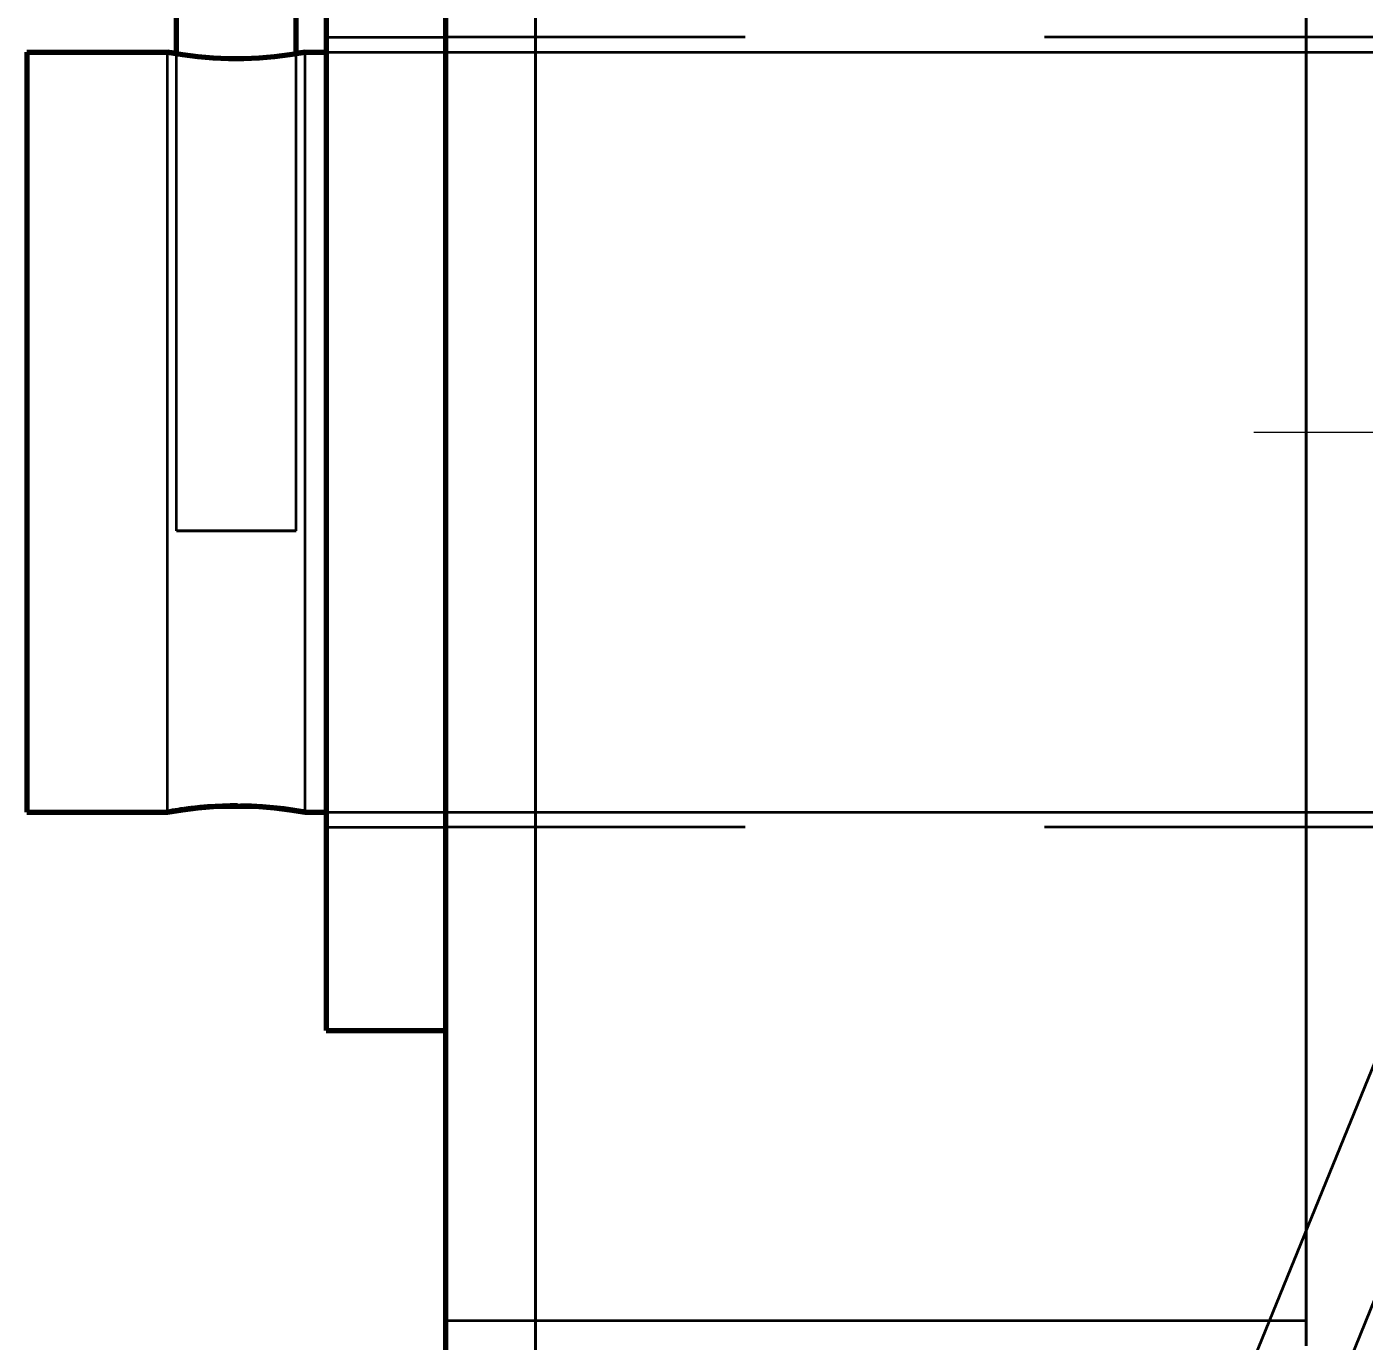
# Model space of a CAD drawing. Header units: millimetres. Extents: x 0 to 2382, y 0 to 420.
# Drawn here: x 124 to 128.469, y 226.962 to 231.355 of the extents above; entities that cross this region are included whole.
import ezdxf

# ---------------------------------------------------------------- set-up
doc = ezdxf.new("R2010")
doc.units = ezdxf.units.MM
doc.linetypes.add('IRAM-E-TRAZOS', pattern=[5, 4, -1])
doc.linetypes.add('IRAM-F-TRAZO-PUNTO', pattern=[20, 15, -2, 1, -2])
for name, color, linetype, lineweight in [('01-VISIBLE', 7, 'CONTINUOUS', 70), ('02-OCULTA', 4, 'IRAM-E-TRAZOS', 35), ('03-EJE', 1, 'IRAM-F-TRAZO-PUNTO', 18), ('04-COTA', 3, 'CONTINUOUS', 18)]:
    doc.layers.add(name, color=color, linetype=linetype, lineweight=lineweight)
doc.styles.add('ISO3098', font='isocpeur.ttf')
doc.dimstyles.new('FLAMA-IRAM', dxfattribs={"dimtxt": 3.5, "dimasz": 3.5, "dimexe": 2, "dimexo": 1.5, "dimgap": 1, "dimtad": 1, "dimdec": 1, "dimtxsty": 'ISO3098', "dimblk": 'IRAM_FLECHA', "dimblk1": 'IRAM_FLECHA', "dimblk2": 'IRAM_FLECHA', "dimcen": 2.5, "dimclrd": 256, "dimclre": 256, "dimclrt": 256, "dimazin": 3, "dimtfac": 1, "dimtmove": 0, "dimatfit": 3, "dimlwd": 18, "dimlwe": 18})

# ---------------------------------------------------------------- blocks, each defined once
blk = doc.blocks.new('IRAM_FLECHA')
blk.add_solid([(0, 0), (-1, 0.125), (-1, -0.125)])

msp = doc.modelspace()

# ---------------------------------------------------------------- linework, layer by layer
at = {"layer": '01-VISIBLE'}
for p, q in [((124.5, 231.2649), (124.5, 231.59)), ((124.9, 231.2649), (124.9, 231.59)), ((124, 231.27), (124.47, 231.27)), ((124.93, 231.27), (125, 231.27)), ((124, 228.73), (124.47, 228.73)), ((124.93, 228.73), (125, 228.73)), ((125, 228), (125.4, 228))]:
    msp.add_line(p, q, dxfattribs=at)
for points in [[(125, 231.4), (125, 231.35), (125, 231.3), (125, 231.25), (125, 231.2), (125, 231.15), (125, 231.1), (125, 231.05), (125, 231), (125, 230.95), (125, 230.9), (125, 230.85), (125, 230.8), (125, 230.75), (125, 230.7), (125, 230.65), (125, 230.6), (125, 230.55), (125, 230.5), (125, 230.45), (125, 230.4), (125, 230.35), (125, 230.3), (125, 230.25), (125, 230.2), (125, 230.15), (125, 230.1), (125, 230.05), (125, 230), (125, 229.95), (125, 229.9), (125, 229.85), (125, 229.8), (125, 229.75), (125, 229.7), (125, 229.65), (125, 229.6), (125, 229.55), (125, 229.5), (125, 229.45), (125, 229.4), (125, 229.35), (125, 229.3), (125, 229.25), (125, 229.2), (125, 229.15), (125, 229.1), (125, 229.05), (125, 229), (125, 228.95), (125, 228.9), (125, 228.85), (125, 228.8), (125, 228.75), (125, 228.7), (125, 228.65), (125, 228.6), (125, 228.55), (125, 228.5), (125, 228.45), (125, 228.4), (125, 228.35), (125, 228.3), (125, 228.25), (125, 228.2), (125, 228.15), (125, 228.1), (125, 228.05), (125, 228)], [(125.4, 226.9), (125.4, 227), (125.4, 227.1), (125.4, 227.2), (125.4, 227.3), (125.4, 227.4), (125.4, 227.5), (125.4, 227.6), (125.4, 227.7), (125.4, 227.8), (125.4, 227.9), (125.4, 228), (125.4, 228.1), (125.4, 228.2), (125.4, 228.3), (125.4, 228.4), (125.4, 228.5), (125.4, 228.6), (125.4, 228.7), (125.4, 228.8), (125.4, 228.9), (125.4, 229), (125.4, 229.1), (125.4, 229.2), (125.4, 229.3), (125.4, 229.4), (125.4, 229.5), (125.4, 229.6), (125.4, 229.7), (125.4, 229.8), (125.4, 229.9), (125.4, 230), (125.4, 230.1), (125.4, 230.2), (125.4, 230.3), (125.4, 230.4), (125.4, 230.5), (125.4, 230.6), (125.4, 230.7), (125.4, 230.8), (125.4, 230.9), (125.4, 231), (125.4, 231.1), (125.4, 231.2), (125.4, 231.3), (125.4, 231.4)], [(124, 231.27), (124, 231.2192), (124, 231.1684), (124, 231.1176), (124, 231.0668), (124, 231.016), (124, 230.9652), (124, 230.9144), (124, 230.8636), (124, 230.8128), (124, 230.762), (124, 230.7112), (124, 230.6604), (124, 230.6096), (124, 230.5588), (124, 230.508), (124, 230.4572), (124, 230.4064), (124, 230.3556), (124, 230.3048), (124, 230.254), (124, 230.2032), (124, 230.1524), (124, 230.1016), (124, 230.0508), (124, 230), (124, 229.9492), (124, 229.8984), (124, 229.8476), (124, 229.7968), (124, 229.746), (124, 229.6952), (124, 229.6444), (124, 229.5936), (124, 229.5428), (124, 229.492), (124, 229.4412), (124, 229.3904), (124, 229.3396), (124, 229.2888), (124, 229.238), (124, 229.1872), (124, 229.1364), (124, 229.0856), (124, 229.0348), (124, 228.984), (124, 228.9332), (124, 228.8824), (124, 228.8316), (124, 228.7808), (124, 228.73)], [(124.5, 231.2649), (124.495, 231.2657), (124.49, 231.2665), (124.485, 231.2674), (124.48, 231.2682), (124.475, 231.2691), (124.47, 231.27)], [(124.47, 231.27), (124.5207, 231.2618), (124.5717, 231.2556), (124.623, 231.2514), (124.6743, 231.2493), (124.7257, 231.2493), (124.777, 231.2514), (124.8283, 231.2556), (124.8793, 231.2618), (124.93, 231.27)], [(124.93, 231.27), (124.925, 231.2691), (124.92, 231.2682), (124.915, 231.2674), (124.91, 231.2665), (124.905, 231.2657), (124.9, 231.2649)], [(124.47, 228.73), (124.5207, 228.7382), (124.5717, 228.7444), (124.623, 228.7486), (124.6743, 228.7507), (124.7257, 228.7507), (124.777, 228.7486), (124.8283, 228.7444), (124.8793, 228.7382), (124.93, 228.73)], [(124.5252, 228.7388), (124.5159, 228.7375), (124.5067, 228.7361), (124.4975, 228.7347), (124.4883, 228.7332), (124.4792, 228.7316), (124.47, 228.73)], [(124.5546, 228.7426), (124.5498, 228.742), (124.5449, 228.7414), (124.5401, 228.7408), (124.5352, 228.7402), (124.5304, 228.7395), (124.5255, 228.7389)], [(124.7039, 228.751), (124.6791, 228.7508), (124.6542, 228.7502), (124.6294, 228.749), (124.6046, 228.7474), (124.5798, 228.7452), (124.5551, 228.7426)], [(124.93, 228.73), (124.8944, 228.736), (124.8587, 228.741), (124.8228, 228.745), (124.7869, 228.748), (124.7509, 228.75), (124.7148, 228.7509)]]:
    msp.add_lwpolyline(points, dxfattribs=at)
at = {"layer": '02-OCULTA'}
for p, q in [((132.3272, 236.4984), (124.7597, 217.9029)), ((131.4, 235.0128), (125.4, 220.269)), ((125, 231.32), (125.4, 231.32)), ((131.4, 231.32), (125.4, 231.32)), ((124.47, 228.73), (124.47, 231.27)), ((124.5, 229.67), (124.5, 231.2649)), ((124.9, 229.67), (124.9, 231.2649)), ((124.93, 228.73), (124.93, 231.27)), ((125, 231.27), (188, 231.27)), ((125, 228.73), (188, 228.73)), ((125, 228.68), (125.4, 228.68)), ((131.4, 228.68), (125.4, 228.68)), ((128.275, 227.03), (125.4, 227.03))]:
    msp.add_line(p, q, dxfattribs=at)
for points in [[(125, 228), (125, 228.05), (125, 228.1), (125, 228.15), (125, 228.2), (125, 228.25), (125, 228.3), (125, 228.35), (125, 228.4), (125, 228.45), (125, 228.5), (125, 228.55), (125, 228.6), (125, 228.65), (125, 228.7), (125, 228.75), (125, 228.8), (125, 228.85), (125, 228.9), (125, 228.95), (125, 229), (125, 229.05), (125, 229.1), (125, 229.15), (125, 229.2), (125, 229.25), (125, 229.3), (125, 229.35), (125, 229.4), (125, 229.45), (125, 229.5), (125, 229.55), (125, 229.6), (125, 229.65), (125, 229.7), (125, 229.75), (125, 229.8), (125, 229.85), (125, 229.9), (125, 229.95), (125, 230), (125, 230.05), (125, 230.1), (125, 230.15), (125, 230.2), (125, 230.25), (125, 230.3), (125, 230.35), (125, 230.4), (125, 230.45), (125, 230.5), (125, 230.55), (125, 230.6), (125, 230.65), (125, 230.7), (125, 230.75), (125, 230.8), (125, 230.85), (125, 230.9), (125, 230.95), (125, 231), (125, 231.05), (125, 231.1), (125, 231.15), (125, 231.2), (125, 231.25), (125, 231.3), (125, 231.35), (125, 231.4)], [(125.4, 231.4), (125.4, 231.3), (125.4, 231.2), (125.4, 231.1), (125.4, 231), (125.4, 230.9), (125.4, 230.8), (125.4, 230.7), (125.4, 230.6), (125.4, 230.5), (125.4, 230.4), (125.4, 230.3), (125.4, 230.2), (125.4, 230.1), (125.4, 230), (125.4, 229.9), (125.4, 229.8), (125.4, 229.7), (125.4, 229.6), (125.4, 229.5), (125.4, 229.4), (125.4, 229.3), (125.4, 229.2), (125.4, 229.1), (125.4, 229), (125.4, 228.9), (125.4, 228.8), (125.4, 228.7), (125.4, 228.6), (125.4, 228.5), (125.4, 228.4), (125.4, 228.3), (125.4, 228.2), (125.4, 228.1), (125.4, 228), (125.4, 227.9), (125.4, 227.8), (125.4, 227.7), (125.4, 227.6), (125.4, 227.5), (125.4, 227.4), (125.4, 227.3), (125.4, 227.2), (125.4, 227.1), (125.4, 227), (125.4, 226.9)], [(125.4, 231.4), (125.4, 231.35), (125.4, 231.3), (125.4, 231.25), (125.4, 231.2), (125.4, 231.15), (125.4, 231.1), (125.4, 231.05), (125.4, 231), (125.4, 230.95), (125.4, 230.9), (125.4, 230.85), (125.4, 230.8), (125.4, 230.75), (125.4, 230.7), (125.4, 230.65), (125.4, 230.6), (125.4, 230.55), (125.4, 230.5), (125.4, 230.45), (125.4, 230.4), (125.4, 230.35), (125.4, 230.3), (125.4, 230.25), (125.4, 230.2), (125.4, 230.15), (125.4, 230.1), (125.4, 230.05), (125.4, 230), (125.4, 229.95), (125.4, 229.9), (125.4, 229.85), (125.4, 229.8), (125.4, 229.75), (125.4, 229.7), (125.4, 229.65), (125.4, 229.6), (125.4, 229.55), (125.4, 229.5), (125.4, 229.45), (125.4, 229.4), (125.4, 229.35), (125.4, 229.3), (125.4, 229.25), (125.4, 229.2), (125.4, 229.15), (125.4, 229.1), (125.4, 229.05), (125.4, 229), (125.4, 228.95), (125.4, 228.9), (125.4, 228.85), (125.4, 228.8), (125.4, 228.75), (125.4, 228.7), (125.4, 228.65), (125.4, 228.6), (125.4, 228.55), (125.4, 228.5), (125.4, 228.45), (125.4, 228.4), (125.4, 228.35), (125.4, 228.3), (125.4, 228.25), (125.4, 228.2), (125.4, 228.15), (125.4, 228.1), (125.4, 228.05), (125.4, 228)], [(125.4, 228), (125.4, 228.05), (125.4, 228.1), (125.4, 228.15), (125.4, 228.2), (125.4, 228.25), (125.4, 228.3), (125.4, 228.35), (125.4, 228.4), (125.4, 228.45), (125.4, 228.5), (125.4, 228.55), (125.4, 228.6), (125.4, 228.65), (125.4, 228.7), (125.4, 228.75), (125.4, 228.8), (125.4, 228.85), (125.4, 228.9), (125.4, 228.95), (125.4, 229), (125.4, 229.05), (125.4, 229.1), (125.4, 229.15), (125.4, 229.2), (125.4, 229.25), (125.4, 229.3), (125.4, 229.35), (125.4, 229.4), (125.4, 229.45), (125.4, 229.5), (125.4, 229.55), (125.4, 229.6), (125.4, 229.65), (125.4, 229.7), (125.4, 229.75), (125.4, 229.8), (125.4, 229.85), (125.4, 229.9), (125.4, 229.95), (125.4, 230), (125.4, 230.05), (125.4, 230.1), (125.4, 230.15), (125.4, 230.2), (125.4, 230.25), (125.4, 230.3), (125.4, 230.35), (125.4, 230.4), (125.4, 230.45), (125.4, 230.5), (125.4, 230.55), (125.4, 230.6), (125.4, 230.65), (125.4, 230.7), (125.4, 230.75), (125.4, 230.8), (125.4, 230.85), (125.4, 230.9), (125.4, 230.95), (125.4, 231), (125.4, 231.05), (125.4, 231.1), (125.4, 231.15), (125.4, 231.2), (125.4, 231.25), (125.4, 231.3), (125.4, 231.35), (125.4, 231.4)], [(125.7, 226.947), (125.7, 227.018), (125.7, 227.089), (125.7, 227.16), (125.7, 227.231), (125.7, 227.302), (125.7, 227.373), (125.7, 227.444), (125.7, 227.515), (125.7, 227.586), (125.7, 227.657), (125.7, 227.728), (125.7, 227.799), (125.7, 227.87), (125.7, 227.941), (125.7, 228.012), (125.7, 228.083), (125.7, 228.154), (125.7, 228.225), (125.7, 228.296), (125.7, 228.367), (125.7, 228.438), (125.7, 228.509), (125.7, 228.58), (125.7, 228.651), (125.7, 228.722), (125.7, 228.793), (125.7, 228.864), (125.7, 228.935), (125.7, 229.006), (125.7, 229.077), (125.7, 229.148), (125.7, 229.219), (125.7, 229.29), (125.7, 229.361), (125.7, 229.432), (125.7, 229.503), (125.7, 229.574), (125.7, 229.645), (125.7, 229.716), (125.7, 229.787), (125.7, 229.858), (125.7, 229.929), (125.7, 230), (125.7, 230.071), (125.7, 230.142), (125.7, 230.213), (125.7, 230.284), (125.7, 230.355), (125.7, 230.426), (125.7, 230.497), (125.7, 230.568), (125.7, 230.639), (125.7, 230.71), (125.7, 230.781), (125.7, 230.852), (125.7, 230.923), (125.7, 230.994), (125.7, 231.065), (125.7, 231.136), (125.7, 231.207), (125.7, 231.278), (125.7, 231.349), (125.7, 231.42)], [(125.7, 231.42), (125.7, 231.349), (125.7, 231.278), (125.7, 231.207), (125.7, 231.136), (125.7, 231.065), (125.7, 230.994), (125.7, 230.923), (125.7, 230.852), (125.7, 230.781), (125.7, 230.71), (125.7, 230.639), (125.7, 230.568), (125.7, 230.497), (125.7, 230.426), (125.7, 230.355), (125.7, 230.284), (125.7, 230.213), (125.7, 230.142), (125.7, 230.071), (125.7, 230), (125.7, 229.929), (125.7, 229.858), (125.7, 229.787), (125.7, 229.716), (125.7, 229.645), (125.7, 229.574), (125.7, 229.503), (125.7, 229.432), (125.7, 229.361), (125.7, 229.29), (125.7, 229.219), (125.7, 229.148), (125.7, 229.077), (125.7, 229.006), (125.7, 228.935), (125.7, 228.864), (125.7, 228.793), (125.7, 228.722), (125.7, 228.651), (125.7, 228.58), (125.7, 228.509), (125.7, 228.438), (125.7, 228.367), (125.7, 228.296), (125.7, 228.225), (125.7, 228.154), (125.7, 228.083), (125.7, 228.012), (125.7, 227.941), (125.7, 227.87), (125.7, 227.799), (125.7, 227.728), (125.7, 227.657), (125.7, 227.586), (125.7, 227.515), (125.7, 227.444), (125.7, 227.373), (125.7, 227.302), (125.7, 227.231), (125.7, 227.16), (125.7, 227.089), (125.7, 227.018), (125.7, 226.947)], [(128.275, 226.947), (128.275, 227.018), (128.275, 227.089), (128.275, 227.16), (128.275, 227.231), (128.275, 227.302), (128.275, 227.373), (128.275, 227.444), (128.275, 227.515), (128.275, 227.586), (128.275, 227.657), (128.275, 227.728), (128.275, 227.799), (128.275, 227.87), (128.275, 227.941), (128.275, 228.012), (128.275, 228.083), (128.275, 228.154), (128.275, 228.225), (128.275, 228.296), (128.275, 228.367), (128.275, 228.438), (128.275, 228.509), (128.275, 228.58), (128.275, 228.651), (128.275, 228.722), (128.275, 228.793), (128.275, 228.864), (128.275, 228.935), (128.275, 229.006), (128.275, 229.077), (128.275, 229.148), (128.275, 229.219), (128.275, 229.29), (128.275, 229.361), (128.275, 229.432), (128.275, 229.503), (128.275, 229.574), (128.275, 229.645), (128.275, 229.716), (128.275, 229.787), (128.275, 229.858), (128.275, 229.929), (128.275, 230), (128.275, 230.071), (128.275, 230.142), (128.275, 230.213), (128.275, 230.284), (128.275, 230.355), (128.275, 230.426), (128.275, 230.497), (128.275, 230.568), (128.275, 230.639), (128.275, 230.71), (128.275, 230.781), (128.275, 230.852), (128.275, 230.923), (128.275, 230.994), (128.275, 231.065), (128.275, 231.136), (128.275, 231.207), (128.275, 231.278), (128.275, 231.349), (128.275, 231.42)], [(128.275, 231.42), (128.275, 231.349), (128.275, 231.278), (128.275, 231.207), (128.275, 231.136), (128.275, 231.065), (128.275, 230.994), (128.275, 230.923), (128.275, 230.852), (128.275, 230.781), (128.275, 230.71), (128.275, 230.639), (128.275, 230.568), (128.275, 230.497), (128.275, 230.426), (128.275, 230.355), (128.275, 230.284), (128.275, 230.213), (128.275, 230.142), (128.275, 230.071), (128.275, 230), (128.275, 229.929), (128.275, 229.858), (128.275, 229.787), (128.275, 229.716), (128.275, 229.645), (128.275, 229.574), (128.275, 229.503), (128.275, 229.432), (128.275, 229.361), (128.275, 229.29), (128.275, 229.219), (128.275, 229.148), (128.275, 229.077), (128.275, 229.006), (128.275, 228.935), (128.275, 228.864), (128.275, 228.793), (128.275, 228.722), (128.275, 228.651), (128.275, 228.58), (128.275, 228.509), (128.275, 228.438), (128.275, 228.367), (128.275, 228.296), (128.275, 228.225), (128.275, 228.154), (128.275, 228.083), (128.275, 228.012), (128.275, 227.941), (128.275, 227.87), (128.275, 227.799), (128.275, 227.728), (128.275, 227.657), (128.275, 227.586), (128.275, 227.515), (128.275, 227.444), (128.275, 227.373), (128.275, 227.302), (128.275, 227.231), (128.275, 227.16), (128.275, 227.089), (128.275, 227.018), (128.275, 226.947)], [(125.4, 226.904), (125.4, 226.976), (125.4, 227.048), (125.4, 227.12), (125.4, 227.192), (125.4, 227.264), (125.4, 227.336), (125.4, 227.408), (125.4, 227.48), (125.4, 227.552), (125.4, 227.624), (125.4, 227.696), (125.4, 227.768), (125.4, 227.84), (125.4, 227.912), (125.4, 227.984), (125.4, 228.056), (125.4, 228.128), (125.4, 228.2), (125.4, 228.272), (125.4, 228.344), (125.4, 228.416), (125.4, 228.488), (125.4, 228.56), (125.4, 228.632), (125.4, 228.704), (125.4, 228.776), (125.4, 228.848), (125.4, 228.92), (125.4, 228.992), (125.4, 229.064), (125.4, 229.136), (125.4, 229.208), (125.4, 229.28), (125.4, 229.352), (125.4, 229.424), (125.4, 229.496), (125.4, 229.568), (125.4, 229.64), (125.4, 229.712), (125.4, 229.784), (125.4, 229.856), (125.4, 229.928), (125.4, 230), (125.4, 230.072), (125.4, 230.144), (125.4, 230.216), (125.4, 230.288), (125.4, 230.36), (125.4, 230.432), (125.4, 230.504), (125.4, 230.576), (125.4, 230.648), (125.4, 230.72), (125.4, 230.792), (125.4, 230.864), (125.4, 230.936), (125.4, 231.008), (125.4, 231.08), (125.4, 231.152), (125.4, 231.224), (125.4, 231.296), (125.4, 231.368)], [(125.4, 231.368), (125.4, 231.296), (125.4, 231.224), (125.4, 231.152), (125.4, 231.08), (125.4, 231.008), (125.4, 230.936), (125.4, 230.864), (125.4, 230.792), (125.4, 230.72), (125.4, 230.648), (125.4, 230.576), (125.4, 230.504), (125.4, 230.432), (125.4, 230.36), (125.4, 230.288), (125.4, 230.216), (125.4, 230.144), (125.4, 230.072), (125.4, 230), (125.4, 229.928), (125.4, 229.856), (125.4, 229.784), (125.4, 229.712), (125.4, 229.64), (125.4, 229.568), (125.4, 229.496), (125.4, 229.424), (125.4, 229.352), (125.4, 229.28), (125.4, 229.208), (125.4, 229.136), (125.4, 229.064), (125.4, 228.992), (125.4, 228.92), (125.4, 228.848), (125.4, 228.776), (125.4, 228.704), (125.4, 228.632), (125.4, 228.56), (125.4, 228.488), (125.4, 228.416), (125.4, 228.344), (125.4, 228.272), (125.4, 228.2), (125.4, 228.128), (125.4, 228.056), (125.4, 227.984), (125.4, 227.912), (125.4, 227.84), (125.4, 227.768), (125.4, 227.696), (125.4, 227.624), (125.4, 227.552), (125.4, 227.48), (125.4, 227.408), (125.4, 227.336), (125.4, 227.264), (125.4, 227.192), (125.4, 227.12), (125.4, 227.048), (125.4, 226.976), (125.4, 226.904)], [(125.4, 227.03), (125.4, 227.0803), (125.4, 227.1307), (125.4, 227.181), (125.4, 227.2314), (125.4, 227.2817), (125.4, 227.332), (125.4, 227.3824), (125.4, 227.4327), (125.4, 227.4831), (125.4, 227.5334), (125.4, 227.5837), (125.4, 227.6341), (125.4, 227.6844), (125.4, 227.7347), (125.4, 227.7851), (125.4, 227.8354), (125.4, 227.8858), (125.4, 227.9361), (125.4, 227.9864), (125.4, 228.0368), (125.4, 228.0871), (125.4, 228.1375), (125.4, 228.1878), (125.4, 228.2381), (125.4, 228.2885), (125.4, 228.3388), (125.4, 228.3892), (125.4, 228.4395), (125.4, 228.4898), (125.4, 228.5402), (125.4, 228.5905), (125.4, 228.6408), (125.4, 228.6912), (125.4, 228.7415), (125.4, 228.7919), (125.4, 228.8422), (125.4, 228.8925), (125.4, 228.9429), (125.4, 228.9932), (125.4, 229.0436), (125.4, 229.0939), (125.4, 229.1442), (125.4, 229.1946), (125.4, 229.2449), (125.4, 229.2953), (125.4, 229.3456), (125.4, 229.3959), (125.4, 229.4463), (125.4, 229.4966), (125.4, 229.5469), (125.4, 229.5973), (125.4, 229.6476), (125.4, 229.698), (125.4, 229.7483), (125.4, 229.7986), (125.4, 229.849), (125.4, 229.8993), (125.4, 229.9497), (125.4, 230), (125.4, 230.0503), (125.4, 230.1007), (125.4, 230.151), (125.4, 230.2014), (125.4, 230.2517), (125.4, 230.302), (125.4, 230.3524), (125.4, 230.4027), (125.4, 230.4531), (125.4, 230.5034), (125.4, 230.5537), (125.4, 230.6041), (125.4, 230.6544), (125.4, 230.7047), (125.4, 230.7551), (125.4, 230.8054), (125.4, 230.8558), (125.4, 230.9061), (125.4, 230.9564), (125.4, 231.0068), (125.4, 231.0571), (125.4, 231.1075), (125.4, 231.1578), (125.4, 231.2081), (125.4, 231.2585), (125.4, 231.3088), (125.4, 231.3592)], [(125.4, 231.3592), (125.4, 231.3088), (125.4, 231.2585), (125.4, 231.2081), (125.4, 231.1578), (125.4, 231.1075), (125.4, 231.0571), (125.4, 231.0068), (125.4, 230.9564), (125.4, 230.9061), (125.4, 230.8558), (125.4, 230.8054), (125.4, 230.7551), (125.4, 230.7047), (125.4, 230.6544), (125.4, 230.6041), (125.4, 230.5537), (125.4, 230.5034), (125.4, 230.4531), (125.4, 230.4027), (125.4, 230.3524), (125.4, 230.302), (125.4, 230.2517), (125.4, 230.2014), (125.4, 230.151), (125.4, 230.1007), (125.4, 230.0503), (125.4, 230), (125.4, 229.9497), (125.4, 229.8993), (125.4, 229.849), (125.4, 229.7986), (125.4, 229.7483), (125.4, 229.698), (125.4, 229.6476), (125.4, 229.5973), (125.4, 229.5469), (125.4, 229.4966), (125.4, 229.4463), (125.4, 229.3959), (125.4, 229.3456), (125.4, 229.2953), (125.4, 229.2449), (125.4, 229.1946), (125.4, 229.1442), (125.4, 229.0939), (125.4, 229.0436), (125.4, 228.9932), (125.4, 228.9429), (125.4, 228.8925), (125.4, 228.8422), (125.4, 228.7919), (125.4, 228.7415), (125.4, 228.6912), (125.4, 228.6408), (125.4, 228.5905), (125.4, 228.5402), (125.4, 228.4898), (125.4, 228.4395), (125.4, 228.3892), (125.4, 228.3388), (125.4, 228.2885), (125.4, 228.2381), (125.4, 228.1878), (125.4, 228.1375), (125.4, 228.0871), (125.4, 228.0368), (125.4, 227.9864), (125.4, 227.9361), (125.4, 227.8858), (125.4, 227.8354), (125.4, 227.7851), (125.4, 227.7347), (125.4, 227.6844), (125.4, 227.6341), (125.4, 227.5837), (125.4, 227.5334), (125.4, 227.4831), (125.4, 227.4327), (125.4, 227.3824), (125.4, 227.332), (125.4, 227.2817), (125.4, 227.2314), (125.4, 227.181), (125.4, 227.1307), (125.4, 227.0803), (125.4, 227.03)], [(125.7, 226.904), (125.7, 226.976), (125.7, 227.048), (125.7, 227.12), (125.7, 227.192), (125.7, 227.264), (125.7, 227.336), (125.7, 227.408), (125.7, 227.48), (125.7, 227.552), (125.7, 227.624), (125.7, 227.696), (125.7, 227.768), (125.7, 227.84), (125.7, 227.912), (125.7, 227.984), (125.7, 228.056), (125.7, 228.128), (125.7, 228.2), (125.7, 228.272), (125.7, 228.344), (125.7, 228.416), (125.7, 228.488), (125.7, 228.56), (125.7, 228.632), (125.7, 228.704), (125.7, 228.776), (125.7, 228.848), (125.7, 228.92), (125.7, 228.992), (125.7, 229.064), (125.7, 229.136), (125.7, 229.208), (125.7, 229.28), (125.7, 229.352), (125.7, 229.424), (125.7, 229.496), (125.7, 229.568), (125.7, 229.64), (125.7, 229.712), (125.7, 229.784), (125.7, 229.856), (125.7, 229.928), (125.7, 230), (125.7, 230.072), (125.7, 230.144), (125.7, 230.216), (125.7, 230.288), (125.7, 230.36), (125.7, 230.432), (125.7, 230.504), (125.7, 230.576), (125.7, 230.648), (125.7, 230.72), (125.7, 230.792), (125.7, 230.864), (125.7, 230.936), (125.7, 231.008), (125.7, 231.08), (125.7, 231.152), (125.7, 231.224), (125.7, 231.296), (125.7, 231.368)], [(125.7, 231.368), (125.7, 231.296), (125.7, 231.224), (125.7, 231.152), (125.7, 231.08), (125.7, 231.008), (125.7, 230.936), (125.7, 230.864), (125.7, 230.792), (125.7, 230.72), (125.7, 230.648), (125.7, 230.576), (125.7, 230.504), (125.7, 230.432), (125.7, 230.36), (125.7, 230.288), (125.7, 230.216), (125.7, 230.144), (125.7, 230.072), (125.7, 230), (125.7, 229.928), (125.7, 229.856), (125.7, 229.784), (125.7, 229.712), (125.7, 229.64), (125.7, 229.568), (125.7, 229.496), (125.7, 229.424), (125.7, 229.352), (125.7, 229.28), (125.7, 229.208), (125.7, 229.136), (125.7, 229.064), (125.7, 228.992), (125.7, 228.92), (125.7, 228.848), (125.7, 228.776), (125.7, 228.704), (125.7, 228.632), (125.7, 228.56), (125.7, 228.488), (125.7, 228.416), (125.7, 228.344), (125.7, 228.272), (125.7, 228.2), (125.7, 228.128), (125.7, 228.056), (125.7, 227.984), (125.7, 227.912), (125.7, 227.84), (125.7, 227.768), (125.7, 227.696), (125.7, 227.624), (125.7, 227.552), (125.7, 227.48), (125.7, 227.408), (125.7, 227.336), (125.7, 227.264), (125.7, 227.192), (125.7, 227.12), (125.7, 227.048), (125.7, 226.976), (125.7, 226.904)], [(128.275, 227.03), (128.275, 227.0803), (128.275, 227.1307), (128.275, 227.181), (128.275, 227.2314), (128.275, 227.2817), (128.275, 227.332), (128.275, 227.3824), (128.275, 227.4327), (128.275, 227.4831), (128.275, 227.5334), (128.275, 227.5837), (128.275, 227.6341), (128.275, 227.6844), (128.275, 227.7347), (128.275, 227.7851), (128.275, 227.8354), (128.275, 227.8858), (128.275, 227.9361), (128.275, 227.9864), (128.275, 228.0368), (128.275, 228.0871), (128.275, 228.1375), (128.275, 228.1878), (128.275, 228.2381), (128.275, 228.2885), (128.275, 228.3388), (128.275, 228.3892), (128.275, 228.4395), (128.275, 228.4898), (128.275, 228.5402), (128.275, 228.5905), (128.275, 228.6408), (128.275, 228.6912), (128.275, 228.7415), (128.275, 228.7919), (128.275, 228.8422), (128.275, 228.8925), (128.275, 228.9429), (128.275, 228.9932), (128.275, 229.0436), (128.275, 229.0939), (128.275, 229.1442), (128.275, 229.1946), (128.275, 229.2449), (128.275, 229.2953), (128.275, 229.3456), (128.275, 229.3959), (128.275, 229.4463), (128.275, 229.4966), (128.275, 229.5469), (128.275, 229.5973), (128.275, 229.6476), (128.275, 229.698), (128.275, 229.7483), (128.275, 229.7986), (128.275, 229.849), (128.275, 229.8993), (128.275, 229.9497), (128.275, 230), (128.275, 230.0503), (128.275, 230.1007), (128.275, 230.151), (128.275, 230.2014), (128.275, 230.2517), (128.275, 230.302), (128.275, 230.3524), (128.275, 230.4027), (128.275, 230.4531), (128.275, 230.5034), (128.275, 230.5537), (128.275, 230.6041), (128.275, 230.6544), (128.275, 230.7047), (128.275, 230.7551), (128.275, 230.8054), (128.275, 230.8558), (128.275, 230.9061), (128.275, 230.9564), (128.275, 231.0068), (128.275, 231.0571), (128.275, 231.1075), (128.275, 231.1578), (128.275, 231.2081), (128.275, 231.2585), (128.275, 231.3088), (128.275, 231.3592)], [(128.275, 231.3592), (128.275, 231.3088), (128.275, 231.2585), (128.275, 231.2081), (128.275, 231.1578), (128.275, 231.1075), (128.275, 231.0571), (128.275, 231.0068), (128.275, 230.9564), (128.275, 230.9061), (128.275, 230.8558), (128.275, 230.8054), (128.275, 230.7551), (128.275, 230.7047), (128.275, 230.6544), (128.275, 230.6041), (128.275, 230.5537), (128.275, 230.5034), (128.275, 230.4531), (128.275, 230.4027), (128.275, 230.3524), (128.275, 230.302), (128.275, 230.2517), (128.275, 230.2014), (128.275, 230.151), (128.275, 230.1007), (128.275, 230.0503), (128.275, 230), (128.275, 229.9497), (128.275, 229.8993), (128.275, 229.849), (128.275, 229.7986), (128.275, 229.7483), (128.275, 229.698), (128.275, 229.6476), (128.275, 229.5973), (128.275, 229.5469), (128.275, 229.4966), (128.275, 229.4463), (128.275, 229.3959), (128.275, 229.3456), (128.275, 229.2953), (128.275, 229.2449), (128.275, 229.1946), (128.275, 229.1442), (128.275, 229.0939), (128.275, 229.0436), (128.275, 228.9932), (128.275, 228.9429), (128.275, 228.8925), (128.275, 228.8422), (128.275, 228.7919), (128.275, 228.7415), (128.275, 228.6912), (128.275, 228.6408), (128.275, 228.5905), (128.275, 228.5402), (128.275, 228.4898), (128.275, 228.4395), (128.275, 228.3892), (128.275, 228.3388), (128.275, 228.2885), (128.275, 228.2381), (128.275, 228.1878), (128.275, 228.1375), (128.275, 228.0871), (128.275, 228.0368), (128.275, 227.9864), (128.275, 227.9361), (128.275, 227.8858), (128.275, 227.8354), (128.275, 227.7851), (128.275, 227.7347), (128.275, 227.6844), (128.275, 227.6341), (128.275, 227.5837), (128.275, 227.5334), (128.275, 227.4831), (128.275, 227.4327), (128.275, 227.3824), (128.275, 227.332), (128.275, 227.2817), (128.275, 227.2314), (128.275, 227.181), (128.275, 227.1307), (128.275, 227.0803), (128.275, 227.03)], [(125, 231.32), (125, 231.2692), (125, 231.2185), (125, 231.1677), (125, 231.1169), (125, 231.0662), (125, 231.0154), (125, 230.9646), (125, 230.9138), (125, 230.8631), (125, 230.8123), (125, 230.7615), (125, 230.7108), (125, 230.66), (125, 230.6092), (125, 230.5585), (125, 230.5077), (125, 230.4569), (125, 230.4062), (125, 230.3554), (125, 230.3046), (125, 230.2538), (125, 230.2031), (125, 230.1523), (125, 230.1015), (125, 230.0508), (125, 230), (125, 229.9492), (125, 229.8985), (125, 229.8477), (125, 229.7969), (125, 229.7462), (125, 229.6954), (125, 229.6446), (125, 229.5938), (125, 229.5431), (125, 229.4923), (125, 229.4415), (125, 229.3908), (125, 229.34), (125, 229.2892), (125, 229.2385), (125, 229.1877), (125, 229.1369), (125, 229.0862), (125, 229.0354), (125, 228.9846), (125, 228.9338), (125, 228.8831), (125, 228.8323), (125, 228.7815), (125, 228.7308), (125, 228.68)], [(125, 228.68), (125, 228.7308), (125, 228.7815), (125, 228.8323), (125, 228.8831), (125, 228.9338), (125, 228.9846), (125, 229.0354), (125, 229.0862), (125, 229.1369), (125, 229.1877), (125, 229.2385), (125, 229.2892), (125, 229.34), (125, 229.3908), (125, 229.4415), (125, 229.4923), (125, 229.5431), (125, 229.5938), (125, 229.6446), (125, 229.6954), (125, 229.7462), (125, 229.7969), (125, 229.8477), (125, 229.8985), (125, 229.9492), (125, 230), (125, 230.0508), (125, 230.1015), (125, 230.1523), (125, 230.2031), (125, 230.2538), (125, 230.3046), (125, 230.3554), (125, 230.4062), (125, 230.4569), (125, 230.5077), (125, 230.5585), (125, 230.6092), (125, 230.66), (125, 230.7108), (125, 230.7615), (125, 230.8123), (125, 230.8631), (125, 230.9138), (125, 230.9646), (125, 231.0154), (125, 231.0662), (125, 231.1169), (125, 231.1677), (125, 231.2185), (125, 231.2692), (125, 231.32)], [(125.4, 228.68), (125.4, 228.7308), (125.4, 228.7815), (125.4, 228.8323), (125.4, 228.8831), (125.4, 228.9338), (125.4, 228.9846), (125.4, 229.0354), (125.4, 229.0862), (125.4, 229.1369), (125.4, 229.1877), (125.4, 229.2385), (125.4, 229.2892), (125.4, 229.34), (125.4, 229.3908), (125.4, 229.4415), (125.4, 229.4923), (125.4, 229.5431), (125.4, 229.5938), (125.4, 229.6446), (125.4, 229.6954), (125.4, 229.7462), (125.4, 229.7969), (125.4, 229.8477), (125.4, 229.8985), (125.4, 229.9492), (125.4, 230), (125.4, 230.0508), (125.4, 230.1015), (125.4, 230.1523), (125.4, 230.2031), (125.4, 230.2538), (125.4, 230.3046), (125.4, 230.3554), (125.4, 230.4062), (125.4, 230.4569), (125.4, 230.5077), (125.4, 230.5585), (125.4, 230.6092), (125.4, 230.66), (125.4, 230.7108), (125.4, 230.7615), (125.4, 230.8123), (125.4, 230.8631), (125.4, 230.9138), (125.4, 230.9646), (125.4, 231.0154), (125.4, 231.0662), (125.4, 231.1169), (125.4, 231.1677), (125.4, 231.2185), (125.4, 231.2692), (125.4, 231.32)], [(125.4, 231.32), (125.4, 231.2692), (125.4, 231.2185), (125.4, 231.1677), (125.4, 231.1169), (125.4, 231.0662), (125.4, 231.0154), (125.4, 230.9646), (125.4, 230.9138), (125.4, 230.8631), (125.4, 230.8123), (125.4, 230.7615), (125.4, 230.7108), (125.4, 230.66), (125.4, 230.6092), (125.4, 230.5585), (125.4, 230.5077), (125.4, 230.4569), (125.4, 230.4062), (125.4, 230.3554), (125.4, 230.3046), (125.4, 230.2538), (125.4, 230.2031), (125.4, 230.1523), (125.4, 230.1015), (125.4, 230.0508), (125.4, 230), (125.4, 229.9492), (125.4, 229.8985), (125.4, 229.8477), (125.4, 229.7969), (125.4, 229.7462), (125.4, 229.6954), (125.4, 229.6446), (125.4, 229.5938), (125.4, 229.5431), (125.4, 229.4923), (125.4, 229.4415), (125.4, 229.3908), (125.4, 229.34), (125.4, 229.2892), (125.4, 229.2385), (125.4, 229.1877), (125.4, 229.1369), (125.4, 229.0862), (125.4, 229.0354), (125.4, 228.9846), (125.4, 228.9338), (125.4, 228.8831), (125.4, 228.8323), (125.4, 228.7815), (125.4, 228.7308), (125.4, 228.68)], [(125.4, 231.32), (125.4, 231.2692), (125.4, 231.2185), (125.4, 231.1677), (125.4, 231.1169), (125.4, 231.0662), (125.4, 231.0154), (125.4, 230.9646), (125.4, 230.9138), (125.4, 230.8631), (125.4, 230.8123), (125.4, 230.7615), (125.4, 230.7108), (125.4, 230.66), (125.4, 230.6092), (125.4, 230.5585), (125.4, 230.5077), (125.4, 230.4569), (125.4, 230.4062), (125.4, 230.3554), (125.4, 230.3046), (125.4, 230.2538), (125.4, 230.2031), (125.4, 230.1523), (125.4, 230.1015), (125.4, 230.0508), (125.4, 230), (125.4, 229.9492), (125.4, 229.8985), (125.4, 229.8477), (125.4, 229.7969), (125.4, 229.7462), (125.4, 229.6954), (125.4, 229.6446), (125.4, 229.5938), (125.4, 229.5431), (125.4, 229.4923), (125.4, 229.4415), (125.4, 229.3908), (125.4, 229.34), (125.4, 229.2892), (125.4, 229.2385), (125.4, 229.1877), (125.4, 229.1369), (125.4, 229.0862), (125.4, 229.0354), (125.4, 228.9846), (125.4, 228.9338), (125.4, 228.8831), (125.4, 228.8323), (125.4, 228.7815), (125.4, 228.7308), (125.4, 228.68)], [(125.4, 228.68), (125.4, 228.7308), (125.4, 228.7815), (125.4, 228.8323), (125.4, 228.8831), (125.4, 228.9338), (125.4, 228.9846), (125.4, 229.0354), (125.4, 229.0862), (125.4, 229.1369), (125.4, 229.1877), (125.4, 229.2385), (125.4, 229.2892), (125.4, 229.34), (125.4, 229.3908), (125.4, 229.4415), (125.4, 229.4923), (125.4, 229.5431), (125.4, 229.5938), (125.4, 229.6446), (125.4, 229.6954), (125.4, 229.7462), (125.4, 229.7969), (125.4, 229.8477), (125.4, 229.8985), (125.4, 229.9492), (125.4, 230), (125.4, 230.0508), (125.4, 230.1015), (125.4, 230.1523), (125.4, 230.2031), (125.4, 230.2538), (125.4, 230.3046), (125.4, 230.3554), (125.4, 230.4062), (125.4, 230.4569), (125.4, 230.5077), (125.4, 230.5585), (125.4, 230.6092), (125.4, 230.66), (125.4, 230.7108), (125.4, 230.7615), (125.4, 230.8123), (125.4, 230.8631), (125.4, 230.9138), (125.4, 230.9646), (125.4, 231.0154), (125.4, 231.0662), (125.4, 231.1169), (125.4, 231.1677), (125.4, 231.2185), (125.4, 231.2692), (125.4, 231.32)], [(124, 228.73), (124, 228.7808), (124, 228.8316), (124, 228.8824), (124, 228.9332), (124, 228.984), (124, 229.0348), (124, 229.0856), (124, 229.1364), (124, 229.1872), (124, 229.238), (124, 229.2888), (124, 229.3396), (124, 229.3904), (124, 229.4412), (124, 229.492), (124, 229.5428), (124, 229.5936), (124, 229.6444), (124, 229.6952), (124, 229.746), (124, 229.7968), (124, 229.8476), (124, 229.8984), (124, 229.9492), (124, 230), (124, 230.0508), (124, 230.1016), (124, 230.1524), (124, 230.2032), (124, 230.254), (124, 230.3048), (124, 230.3556), (124, 230.4064), (124, 230.4572), (124, 230.508), (124, 230.5588), (124, 230.6096), (124, 230.6604), (124, 230.7112), (124, 230.762), (124, 230.8128), (124, 230.8636), (124, 230.9144), (124, 230.9652), (124, 231.016), (124, 231.0668), (124, 231.1176), (124, 231.1684), (124, 231.2192), (124, 231.27)], [(124.9, 231.2649), (124.8503, 231.258), (124.8003, 231.253), (124.7502, 231.25), (124.7, 231.249), (124.6498, 231.25), (124.5997, 231.253), (124.5497, 231.258), (124.5, 231.2649)], [(124.9, 229.67), (124.85, 229.67), (124.8, 229.67), (124.75, 229.67), (124.7, 229.67), (124.65, 229.67), (124.6, 229.67), (124.55, 229.67), (124.5, 229.67)], [(124.5, 229.67), (124.55, 229.67), (124.6, 229.67), (124.65, 229.67), (124.7, 229.67), (124.75, 229.67), (124.8, 229.67), (124.85, 229.67), (124.9, 229.67)], [(124.5255, 228.7389), (124.5255, 228.7389), (124.5254, 228.7389), (124.5253, 228.7388), (124.5253, 228.7388), (124.5252, 228.7388), (124.5252, 228.7388)], [(124.5551, 228.7426), (124.555, 228.7426), (124.5549, 228.7426), (124.5549, 228.7426), (124.5548, 228.7426), (124.5547, 228.7426), (124.5546, 228.7426)], [(124.7148, 228.7509), (124.713, 228.7509), (124.7112, 228.751), (124.7094, 228.751), (124.7076, 228.751), (124.7058, 228.751), (124.7039, 228.751)]]:
    msp.add_lwpolyline(points, dxfattribs=at)
at = {"layer": '03-EJE'}
msp.add_line((128.1, 230), (184.9, 230), dxfattribs=at)

# ---------------------------------------------------------------- dimensions: what is measured, and where the dimension line sits
at = {"layer": '04-COTA'}
msp.add_linear_dim(base=(113, 210), p1=(137, 210), p2=(153.5, 331.7382), angle=90, dimstyle='FLAMA-IRAM', override={"dimlfac": 10}, dxfattribs=at).render()

doc.saveas('drawing.dxf')
